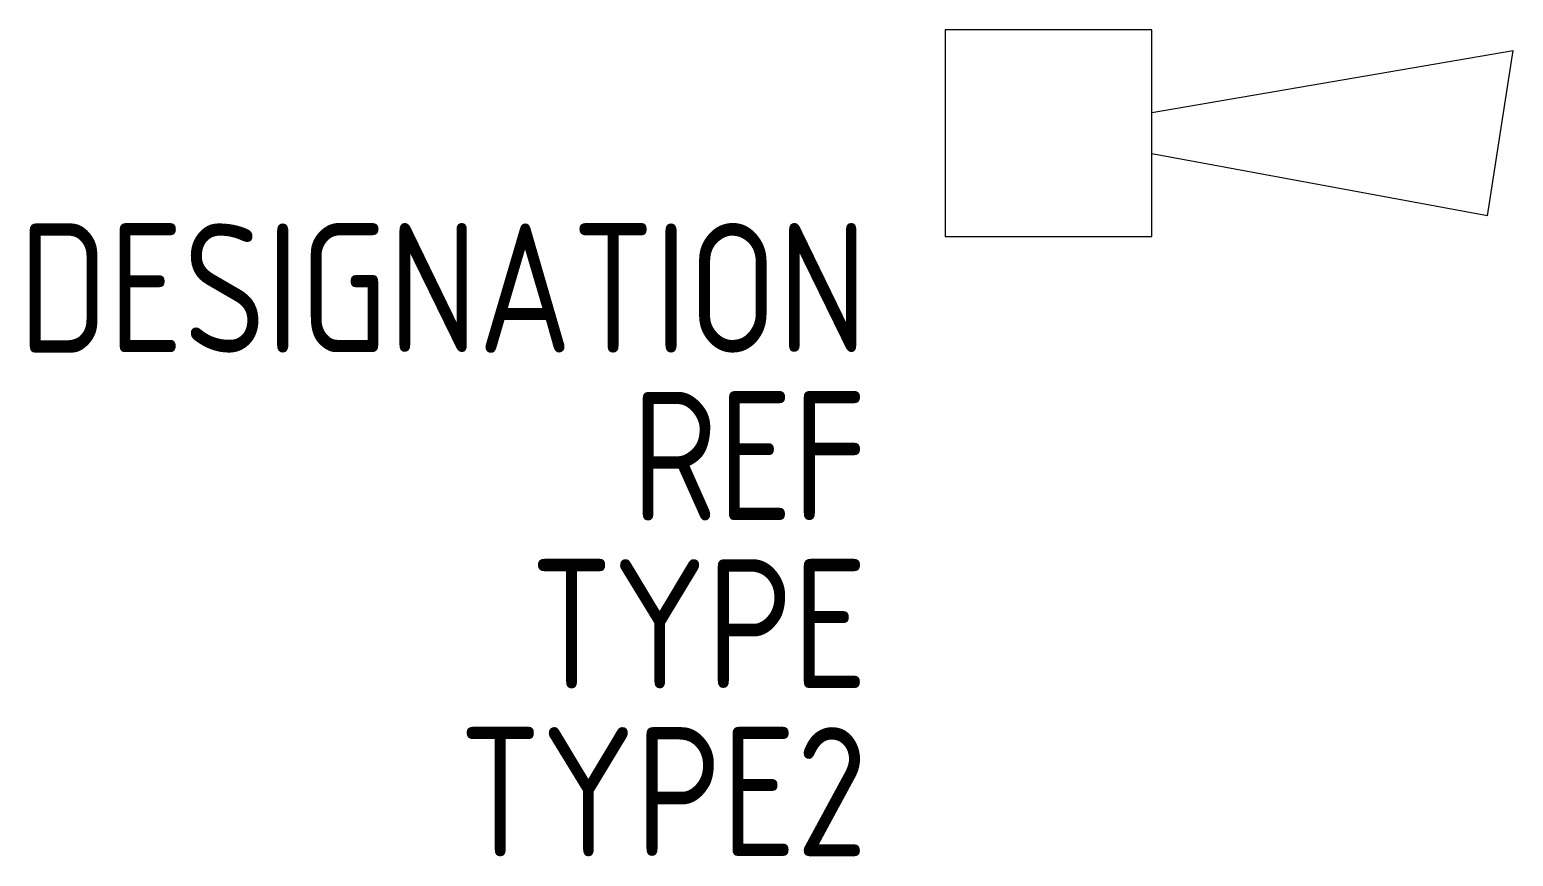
# Model space of a CAD drawing. Header units: millimetres. Extents: x -17.7 to 11, y -14 to 2.
import ezdxf
from ezdxf.enums import TextEntityAlignment as Align

# ---------------------------------------------------------------- set-up
doc = ezdxf.new("R2010")
doc.units = ezdxf.units.MM
doc.layers.add('SYMB_FIL', color=3, linetype='Continuous')
doc.layers.add('SYMB_TXT_NOM', color=3, linetype='Continuous')
doc.styles.add('NET2_5', font='isocp.shx', dxfattribs={"width": 0.9, "height": 2.5})

msp = doc.modelspace()

# ---------------------------------------------------------------- linework, layer by layer
at = {"layer": 'SYMB_FIL'}
for p, q in [((4, 0.4), (11, 1.6)), ((10.5, -1.6), (11, 1.6)), ((10.5, -1.6), (4, -0.4))]:
    msp.add_line(p, q, dxfattribs=at)
msp.add_lwpolyline([(0, -2), (4, -2), (4, 2), (0, 2)], close=True, dxfattribs=at)

# ---------------------------------------------------------------- texts
at = {"layer": 'SYMB_TXT_NOM', "style": 'NET2_5', "width": 0.9, "flags": 8}
for tag, text, p in [('DESIGNATION', 'H?', (-1.5, -4.25)), ('REF', '', (-1.5, -7.5)), ('TYPE', '', (-1.5, -10.75)), ('TYPE2', '', (-1.5, -14))]:
    msp.add_attdef(tag, text=text, height=2.5, dxfattribs=at).set_placement(p, align=Align.RIGHT)

doc.saveas('drawing.dxf')
